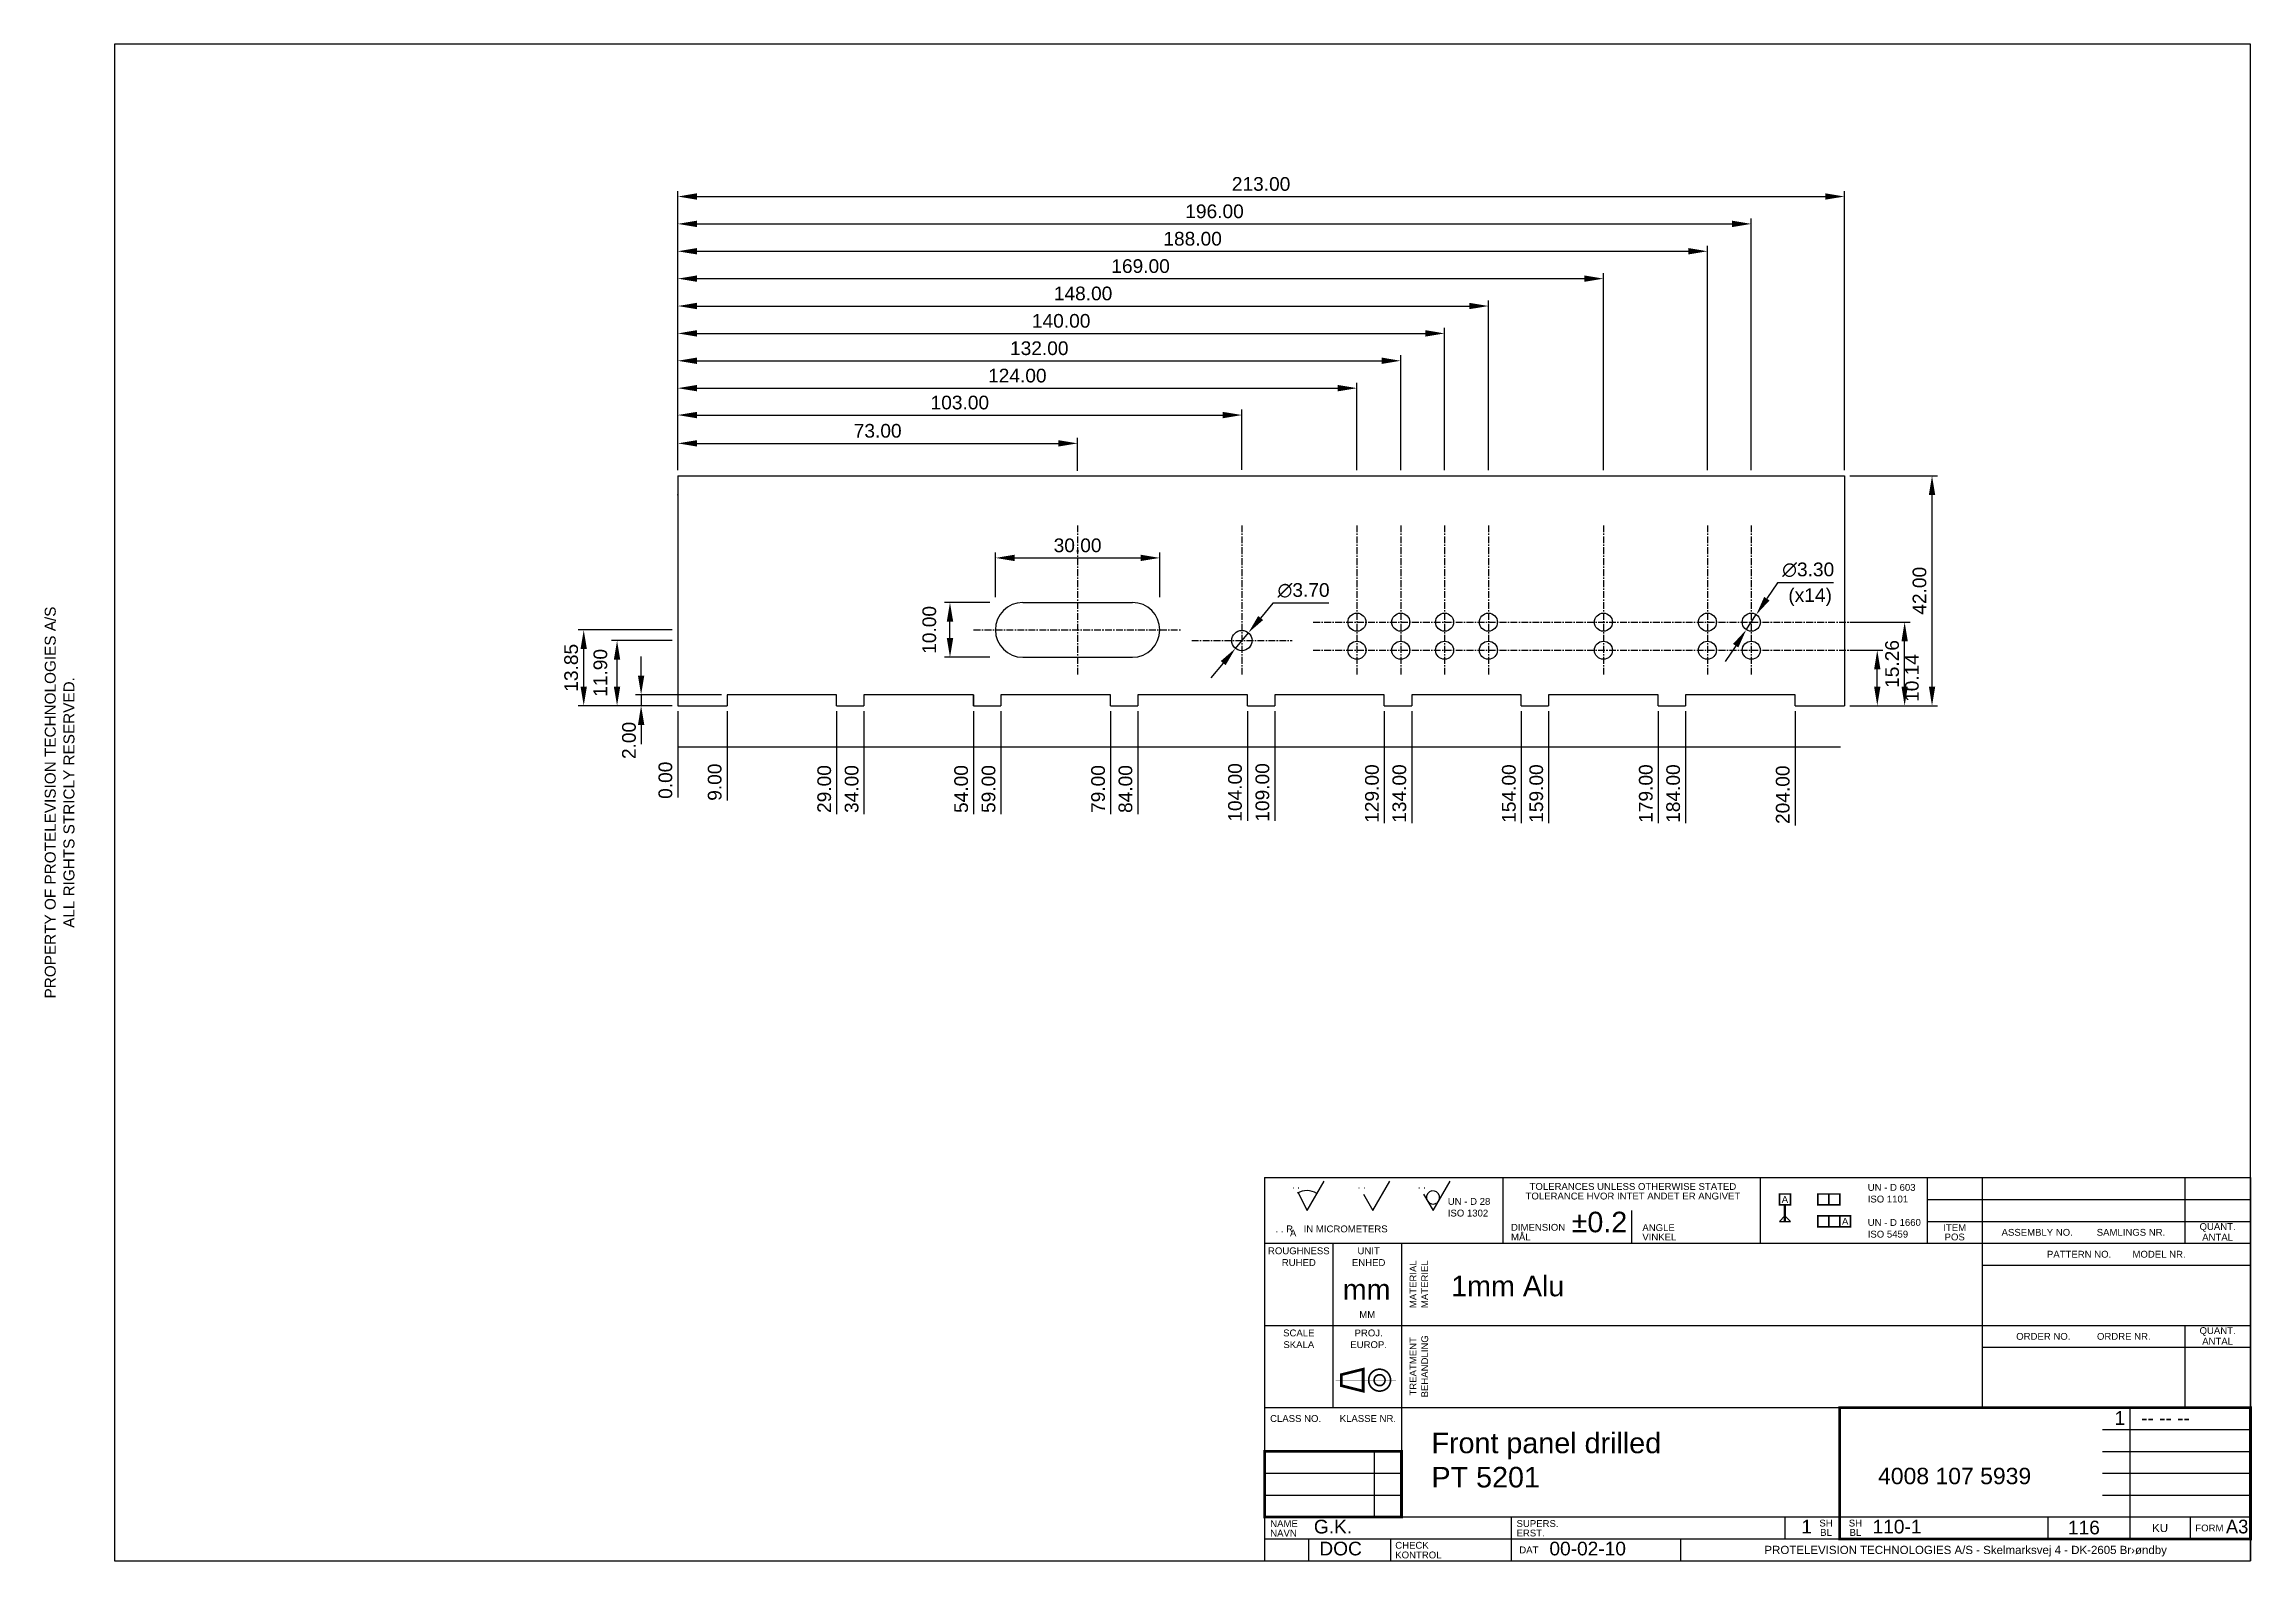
# Model space of a CAD drawing. Extents: x 7 to 410, y 10 to 287.
import ezdxf
from ezdxf.enums import TextEntityAlignment as Align

# ---------------------------------------------------------------- set-up
doc = ezdxf.new("R2010")
doc.units = 0
doc.header["$MEASUREMENT"] = 0
doc.linetypes.add('CENTER', pattern=[2, 1.25, -0.25, 0.25, -0.25])
doc.layers.add('110-2', color=10, linetype='CONTINUOUS')
doc.layers.add('110-2D', color=1, linetype='CONTINUOUS')
doc.styles.get("Standard").update_dxf_attribs({"font": ''})
doc.styles.add('TXT', font='TXT')
doc.styles.add('UV', font='')
doc.styles.get('Standard').set_extended_font_data('Arial')
doc.styles.get('UV').set_extended_font_data('Arial')
doc.dimstyles.new('NORMAL', dxfattribs={"dimtxt": 2.5, "dimasz": 3.5, "dimexe": 1, "dimexo": 1, "dimgap": 1, "dimtad": 2, "dimtih": 1, "dimtoh": 1, "dimzin": 0, "dimdsep": 46, "dimtxsty": 'Standard', "dimcen": 0.09, "dimadec": 0, "dimazin": 0, "dimtm": 0.2, "dimtfac": 1, "dimtix": 1, "dimtmove": 1, "dimatfit": 3, "dimfxl": 0, "dimtolj": 1, "dimtzin": 0, "dimarcsym": 0})
doc.dimstyles.new('TEKST_UDENFOR', dxfattribs={"dimtxt": 2.5, "dimasz": 3.5, "dimexe": 1, "dimexo": 1, "dimgap": 1, "dimtad": 1, "dimzin": 0, "dimdsep": 46, "dimtxsty": 'Standard', "dimcen": 0.09, "dimadec": 0, "dimazin": 0, "dimtm": 0.2, "dimtfac": 1, "dimtmove": 2, "dimatfit": 3, "dimfxl": 0, "dimtolj": 1, "dimtzin": 0, "dimarcsym": 0})

# ---------------------------------------------------------------- blocks, each defined once
blk = doc.blocks.new('*D23')
at = {"layer": '110-2D', "color": 0, "lineweight": -2}
for p, q in [((42.84, 217.02), (42.84, 253.02)), ((46.34, 252.02), (208.34, 252.02)), ((211.84, 217.02), (211.84, 253.02))]:
    blk.add_line(p, q, dxfattribs=at)
at = {"layer": '110-2D', "color": 0}
for points in [[(46.34, 252.61), (46.34, 251.44), (42.84, 252.02)], [(208.34, 252.61), (208.34, 251.44), (211.84, 252.02)]]:
    blk.add_solid(points, dxfattribs=at)
at = {"layer": '110-2D', "color": 0, "insert": (127.34, 254.3), "char_height": 2.5, "attachment_point": 5}
blk.add_mtext('\\A1;169.00', dxfattribs=at)
blk = doc.blocks.new('*D22')
at = {"layer": '110-2D', "color": 0, "lineweight": -2}
for p, q in [((42.84, 217.02), (42.84, 258.02)), ((230.84, 217.02), (230.84, 258.02)), ((46.34, 257.02), (227.34, 257.02))]:
    blk.add_line(p, q, dxfattribs=at)
at = {"layer": '110-2D', "color": 0}
for points in [[(46.34, 257.61), (46.34, 256.44), (42.84, 257.02)], [(227.34, 257.61), (227.34, 256.44), (230.84, 257.02)]]:
    blk.add_solid(points, dxfattribs=at)
at = {"layer": '110-2D', "color": 0, "insert": (136.84, 259.3), "char_height": 2.5, "attachment_point": 5}
blk.add_mtext('\\A1;188.00', dxfattribs=at)
blk = doc.blocks.new('*D21')
at = {"layer": '110-2D', "color": 0, "lineweight": -2}
for p, q in [((42.84, 217.02), (42.84, 263.02)), ((46.34, 262.02), (235.34, 262.02)), ((238.84, 217.02), (238.84, 263.02))]:
    blk.add_line(p, q, dxfattribs=at)
at = {"layer": '110-2D', "color": 0}
for points in [[(46.34, 262.61), (46.34, 261.44), (42.84, 262.02)], [(235.34, 262.61), (235.34, 261.44), (238.84, 262.02)]]:
    blk.add_solid(points, dxfattribs=at)
at = {"layer": '110-2D', "color": 0, "insert": (140.84, 264.3), "char_height": 2.5, "attachment_point": 5}
blk.add_mtext('\\A1;196.00', dxfattribs=at)
blk = doc.blocks.new('*D20')
at = {"layer": '110-2D', "color": 0, "lineweight": -2}
for p, q in [((42.84, 217.02), (42.84, 268.02)), ((46.34, 267.02), (252.34, 267.02)), ((255.84, 217.02), (255.84, 268.02))]:
    blk.add_line(p, q, dxfattribs=at)
at = {"layer": '110-2D', "color": 0}
for points in [[(46.34, 267.61), (46.34, 266.44), (42.84, 267.02)], [(252.34, 267.61), (252.34, 266.44), (255.84, 267.02)]]:
    blk.add_solid(points, dxfattribs=at)
at = {"layer": '110-2D', "color": 0, "insert": (149.34, 269.3), "char_height": 2.5, "attachment_point": 5}
blk.add_mtext('\\A1;213.00', dxfattribs=at)
blk = doc.blocks.new('*D32')
at = {"layer": '110-2D', "color": 0, "lineweight": -2}
for p, q in [((42.84, 217.02), (42.84, 222.94)), ((46.34, 221.94), (112.34, 221.94)), ((115.84, 216.94), (115.84, 222.94))]:
    blk.add_line(p, q, dxfattribs=at)
at = {"layer": '110-2D', "color": 0}
for points in [[(46.34, 222.52), (46.34, 221.36), (42.84, 221.94)], [(112.34, 222.52), (112.34, 221.36), (115.84, 221.94)]]:
    blk.add_solid(points, dxfattribs=at)
at = {"layer": '110-2D', "color": 0, "insert": (79.34, 224.22), "char_height": 2.5, "attachment_point": 5}
blk.add_mtext('\\A1;73.00', dxfattribs=at)
blk = doc.blocks.new('*D28')
at = {"layer": '110-2D', "color": 0, "lineweight": -2}
for p, q in [((42.84, 217.02), (42.84, 228.11)), ((46.34, 227.11), (142.34, 227.11)), ((145.84, 217.11), (145.84, 228.11))]:
    blk.add_line(p, q, dxfattribs=at)
at = {"layer": '110-2D', "color": 0}
for points in [[(46.34, 227.69), (46.34, 226.52), (42.84, 227.11)], [(142.34, 227.69), (142.34, 226.52), (145.84, 227.11)]]:
    blk.add_solid(points, dxfattribs=at)
at = {"layer": '110-2D', "color": 0, "insert": (94.34, 229.38), "char_height": 2.5, "attachment_point": 5}
blk.add_mtext('\\A1;103.00', dxfattribs=at)
blk = doc.blocks.new('*D27')
at = {"layer": '110-2D', "color": 0, "lineweight": -2}
for p, q in [((42.84, 217.02), (42.84, 233.02)), ((46.34, 232.02), (163.34, 232.02)), ((166.84, 217.02), (166.84, 233.02))]:
    blk.add_line(p, q, dxfattribs=at)
at = {"layer": '110-2D', "color": 0}
for points in [[(46.34, 232.61), (46.34, 231.44), (42.84, 232.02)], [(163.34, 232.61), (163.34, 231.44), (166.84, 232.02)]]:
    blk.add_solid(points, dxfattribs=at)
at = {"layer": '110-2D', "color": 0, "insert": (104.84, 234.3), "char_height": 2.5, "attachment_point": 5}
blk.add_mtext('\\A1;124.00', dxfattribs=at)
blk = doc.blocks.new('*D26')
at = {"layer": '110-2D', "color": 0, "lineweight": -2}
for p, q in [((42.84, 217.02), (42.84, 238.02)), ((174.84, 217.02), (174.84, 238.02)), ((46.34, 237.02), (171.34, 237.02))]:
    blk.add_line(p, q, dxfattribs=at)
at = {"layer": '110-2D', "color": 0}
for points in [[(46.34, 237.61), (46.34, 236.44), (42.84, 237.02)], [(171.34, 237.61), (171.34, 236.44), (174.84, 237.02)]]:
    blk.add_solid(points, dxfattribs=at)
at = {"layer": '110-2D', "color": 0, "insert": (108.84, 239.3), "char_height": 2.5, "attachment_point": 5}
blk.add_mtext('\\A1;132.00', dxfattribs=at)
blk = doc.blocks.new('*D25')
at = {"layer": '110-2D', "color": 0, "lineweight": -2}
for p, q in [((42.84, 217.02), (42.84, 243.02)), ((46.34, 242.02), (179.34, 242.02)), ((182.84, 217.02), (182.84, 243.02))]:
    blk.add_line(p, q, dxfattribs=at)
at = {"layer": '110-2D', "color": 0}
for points in [[(46.34, 242.61), (46.34, 241.44), (42.84, 242.02)], [(179.34, 242.61), (179.34, 241.44), (182.84, 242.02)]]:
    blk.add_solid(points, dxfattribs=at)
at = {"layer": '110-2D', "color": 0, "insert": (112.84, 244.3), "char_height": 2.5, "attachment_point": 5}
blk.add_mtext('\\A1;140.00', dxfattribs=at)
blk = doc.blocks.new('*D24')
at = {"layer": '110-2D', "color": 0, "lineweight": -2}
for p, q in [((42.84, 217.02), (42.84, 248.02)), ((46.34, 247.02), (187.34, 247.02)), ((190.84, 217.02), (190.84, 248.02))]:
    blk.add_line(p, q, dxfattribs=at)
at = {"layer": '110-2D', "color": 0}
for points in [[(46.34, 247.61), (46.34, 246.44), (42.84, 247.02)], [(187.34, 247.61), (187.34, 246.44), (190.84, 247.02)]]:
    blk.add_solid(points, dxfattribs=at)
at = {"layer": '110-2D', "color": 0, "insert": (116.84, 249.3), "char_height": 2.5, "attachment_point": 5}
blk.add_mtext('\\A1;148.00', dxfattribs=at)
blk = doc.blocks.new('*D30')
at = {"layer": '110-2D', "color": 0, "lineweight": -2}
for p, q in [((36.15, 179.52), (36.15, 183.02)), ((50.84, 176.02), (35.15, 176.02)), ((41.84, 174.02), (35.15, 174.02)), ((36.15, 176.02), (36.15, 174.02)), ((36.15, 170.52), (36.15, 167.02))]:
    blk.add_line(p, q, dxfattribs=at)
at = {"layer": '110-2D', "color": 0}
for points in [[(35.57, 179.52), (36.73, 179.52), (36.15, 176.02)], [(35.57, 170.52), (36.73, 170.52), (36.15, 174.02)]]:
    blk.add_solid(points, dxfattribs=at)
at = {"layer": '110-2D', "color": 0, "insert": (33.94, 167.68), "char_height": 2.5, "attachment_point": 5, "rotation": 90}
blk.add_mtext('\\A1;2.00', dxfattribs=at)
blk = doc.blocks.new('*D16')
at = {"layer": '110-2D', "color": 0, "lineweight": -2}
blk.add_line((42.84, 173.02), (42.84, 157.28), dxfattribs=at)
at = {"layer": '110-2D', "color": 0, "insert": (40.59, 160.41), "char_height": 2.5, "attachment_point": 5, "rotation": 90}
blk.add_mtext('\\A1;0.00', dxfattribs=at)
blk = doc.blocks.new('*D29')
at = {"layer": '110-2D', "color": 0, "lineweight": -2}
for p, q in [((41.84, 187.87), (24.67, 187.87)), ((25.67, 177.52), (25.67, 184.37)), ((41.84, 174.02), (24.67, 174.02))]:
    blk.add_line(p, q, dxfattribs=at)
at = {"layer": '110-2D', "color": 0}
for points in [[(25.09, 184.37), (26.25, 184.37), (25.67, 187.87)], [(25.09, 177.52), (26.25, 177.52), (25.67, 174.02)]]:
    blk.add_solid(points, dxfattribs=at)
at = {"layer": '110-2D', "color": 0, "insert": (23.39, 180.95), "char_height": 2.5, "attachment_point": 5, "rotation": 90}
blk.add_mtext('\\A1;13.85', dxfattribs=at)
blk = doc.blocks.new('*D31')
at = {"layer": '110-2D', "color": 0, "lineweight": -2}
for p, q in [((41.84, 185.92), (30.76, 185.92)), ((31.76, 177.52), (31.76, 182.42)), ((41.84, 174.02), (30.76, 174.02))]:
    blk.add_line(p, q, dxfattribs=at)
at = {"layer": '110-2D', "color": 0}
for points in [[(31.17, 182.42), (32.34, 182.42), (31.76, 185.92)], [(31.17, 177.52), (32.34, 177.52), (31.76, 174.02)]]:
    blk.add_solid(points, dxfattribs=at)
at = {"layer": '110-2D', "color": 0, "insert": (28.72, 180.02), "char_height": 2.5, "attachment_point": 5, "rotation": 90}
blk.add_mtext('\\A1;11.90', dxfattribs=at)
blk = doc.blocks.new('*D17')
at = {"layer": '110-2D', "color": 0, "lineweight": -2}
blk.add_line((51.84, 173.02), (51.84, 156.73), dxfattribs=at)
at = {"layer": '110-2D', "color": 0, "insert": (49.59, 160.06), "char_height": 2.5, "attachment_point": 5, "rotation": 90}
blk.add_mtext('\\A1;9.00', dxfattribs=at)
blk = doc.blocks.new('*D15')
at = {"layer": '110-2D', "color": 0, "lineweight": -2}
blk.add_line((76.84, 173.02), (76.84, 154.23), dxfattribs=at)
at = {"layer": '110-2D', "color": 0, "insert": (74.59, 158.81), "char_height": 2.5, "attachment_point": 5, "rotation": 90}
blk.add_mtext('\\A1;34.00', dxfattribs=at)
blk = doc.blocks.new('*D14')
at = {"layer": '110-2D', "color": 0, "lineweight": -2}
blk.add_line((71.84, 173.02), (71.84, 154.23), dxfattribs=at)
at = {"layer": '110-2D', "color": 0, "insert": (69.59, 158.81), "char_height": 2.5, "attachment_point": 5, "rotation": 90}
blk.add_mtext('\\A1;29.00', dxfattribs=at)
blk = doc.blocks.new('*D19')
at = {"layer": '110-2D', "color": 0, "lineweight": -2}
for p, q in [((151.49, 192.73), (149.26, 190.04)), ((161.7, 192.73), (151.49, 192.73)), ((144.66, 184.5), (147.02, 187.35)), ((142.42, 181.81), (140.19, 179.11))]:
    blk.add_line(p, q, dxfattribs=at)
at = {"layer": '110-2D', "color": 0}
for points in [[(148.81, 190.41), (149.71, 189.67), (147.02, 187.35)], [(141.98, 182.18), (142.87, 181.43), (144.66, 184.5)]]:
    blk.add_solid(points, dxfattribs=at)
at = {"layer": '110-2D', "color": 0, "insert": (157.1, 195.08), "char_height": 2.5, "attachment_point": 5}
blk.add_mtext('\\A1;∅3.70', dxfattribs=at)
blk = doc.blocks.new('*D7')
at = {"layer": '110-2D', "color": 0, "lineweight": -2}
blk.add_line((146.84, 173.02), (146.84, 152.98), dxfattribs=at)
at = {"layer": '110-2D', "color": 0, "insert": (144.59, 158.19), "char_height": 2.5, "attachment_point": 5, "rotation": 90}
blk.add_mtext('\\A1;104.00', dxfattribs=at)
blk = doc.blocks.new('*D36')
at = {"layer": '110-2D', "color": 0, "lineweight": -2}
for p, q in [((100.84, 193.87), (100.84, 202.02)), ((130.84, 193.87), (130.84, 202.02)), ((104.34, 201.02), (127.34, 201.02))]:
    blk.add_line(p, q, dxfattribs=at)
at = {"layer": '110-2D', "color": 0}
for points in [[(104.34, 201.6), (104.34, 200.44), (100.84, 201.02)], [(127.34, 201.6), (127.34, 200.44), (130.84, 201.02)]]:
    blk.add_solid(points, dxfattribs=at)
at = {"layer": '110-2D', "color": 0, "insert": (115.84, 203.3), "char_height": 2.5, "attachment_point": 5}
blk.add_mtext('\\A1;30.00', dxfattribs=at)
blk = doc.blocks.new('*D11')
at = {"layer": '110-2D', "color": 0, "lineweight": -2}
blk.add_line((96.84, 173.02), (96.84, 154.23), dxfattribs=at)
at = {"layer": '110-2D', "color": 0, "insert": (94.59, 158.81), "char_height": 2.5, "attachment_point": 5, "rotation": 90}
blk.add_mtext('\\A1;54.00', dxfattribs=at)
blk = doc.blocks.new('*D10')
at = {"layer": '110-2D', "color": 0, "lineweight": -2}
blk.add_line((101.84, 173.02), (101.84, 154.23), dxfattribs=at)
at = {"layer": '110-2D', "color": 0, "insert": (99.59, 158.81), "char_height": 2.5, "attachment_point": 5, "rotation": 90}
blk.add_mtext('\\A1;59.00', dxfattribs=at)
blk = doc.blocks.new('*D37')
at = {"layer": '110-2D', "color": 0, "lineweight": -2}
for p, q in [((99.84, 192.87), (91.54, 192.87)), ((92.54, 186.37), (92.54, 189.37)), ((99.84, 182.87), (91.54, 182.87))]:
    blk.add_line(p, q, dxfattribs=at)
at = {"layer": '110-2D', "color": 0}
for points in [[(91.96, 189.37), (93.13, 189.37), (92.54, 192.87)], [(91.96, 186.37), (93.13, 186.37), (92.54, 182.87)]]:
    blk.add_solid(points, dxfattribs=at)
at = {"layer": '110-2D', "color": 0, "insert": (88.77, 187.87), "char_height": 2.5, "attachment_point": 5, "rotation": 90}
blk.add_mtext('\\A1;10.00', dxfattribs=at)
blk = doc.blocks.new('*D9')
at = {"layer": '110-2D', "color": 0, "lineweight": -2}
blk.add_line((121.84, 173.02), (121.84, 154.23), dxfattribs=at)
at = {"layer": '110-2D', "color": 0, "insert": (119.59, 158.81), "char_height": 2.5, "attachment_point": 5, "rotation": 90}
blk.add_mtext('\\A1;79.00', dxfattribs=at)
blk = doc.blocks.new('*D8')
at = {"layer": '110-2D', "color": 0, "lineweight": -2}
blk.add_line((126.84, 173.02), (126.84, 154.23), dxfattribs=at)
at = {"layer": '110-2D', "color": 0, "insert": (124.59, 158.81), "char_height": 2.5, "attachment_point": 5, "rotation": 90}
blk.add_mtext('\\A1;84.00', dxfattribs=at)
blk = doc.blocks.new('*D13')
at = {"layer": '110-2D', "color": 0, "lineweight": -2}
blk.add_line((171.84, 173.02), (171.84, 152.56), dxfattribs=at)
at = {"layer": '110-2D', "color": 0, "insert": (169.59, 157.98), "char_height": 2.5, "attachment_point": 5, "rotation": 90}
blk.add_mtext('\\A1;129.00', dxfattribs=at)
blk = doc.blocks.new('*D12')
at = {"layer": '110-2D', "color": 0, "lineweight": -2}
blk.add_line((176.84, 173.02), (176.84, 152.56), dxfattribs=at)
at = {"layer": '110-2D', "color": 0, "insert": (174.59, 157.98), "char_height": 2.5, "attachment_point": 5, "rotation": 90}
blk.add_mtext('\\A1;134.00', dxfattribs=at)
blk = doc.blocks.new('*D6')
at = {"layer": '110-2D', "color": 0, "lineweight": -2}
blk.add_line((151.84, 173.02), (151.84, 152.98), dxfattribs=at)
at = {"layer": '110-2D', "color": 0, "insert": (149.59, 158.19), "char_height": 2.5, "attachment_point": 5, "rotation": 90}
blk.add_mtext('\\A1;109.00', dxfattribs=at)
blk = doc.blocks.new('*D5')
at = {"layer": '110-2D', "color": 0, "lineweight": -2}
blk.add_line((196.84, 173.02), (196.84, 152.56), dxfattribs=at)
at = {"layer": '110-2D', "color": 0, "insert": (194.59, 157.98), "char_height": 2.5, "attachment_point": 5, "rotation": 90}
blk.add_mtext('\\A1;154.00', dxfattribs=at)
blk = doc.blocks.new('*D4')
at = {"layer": '110-2D', "color": 0, "lineweight": -2}
blk.add_line((201.84, 173.02), (201.84, 152.56), dxfattribs=at)
at = {"layer": '110-2D', "color": 0, "insert": (199.59, 157.98), "char_height": 2.5, "attachment_point": 5, "rotation": 90}
blk.add_mtext('\\A1;159.00', dxfattribs=at)
blk = doc.blocks.new('*D33')
at = {"layer": '110-2D', "color": 0, "lineweight": -2}
for p, q in [((256.84, 216.02), (272.84, 216.02)), ((271.84, 177.52), (271.84, 212.52)), ((256.84, 174.02), (272.84, 174.02))]:
    blk.add_line(p, q, dxfattribs=at)
at = {"layer": '110-2D', "color": 0}
for points in [[(271.26, 212.52), (272.42, 212.52), (271.84, 216.02)], [(271.26, 177.52), (272.42, 177.52), (271.84, 174.02)]]:
    blk.add_solid(points, dxfattribs=at)
at = {"layer": '110-2D', "color": 0, "insert": (269.56, 195.02), "char_height": 2.5, "attachment_point": 5, "rotation": 90}
blk.add_mtext('\\A1;42.00', dxfattribs=at)
blk = doc.blocks.new('*D18')
at = {"layer": '110-2D', "color": 0, "lineweight": -2}
for p, q in [((243.62, 196.49), (241.69, 193.58)), ((253.83, 196.49), (243.62, 196.49)), ((237.93, 187.91), (239.75, 190.66)), ((235.99, 184.99), (234.06, 182.08))]:
    blk.add_line(p, q, dxfattribs=at)
at = {"layer": '110-2D', "color": 0}
for points in [[(241.2, 193.9), (242.17, 193.25), (239.75, 190.66)], [(235.51, 185.31), (236.48, 184.67), (237.93, 187.91)]]:
    blk.add_solid(points, dxfattribs=at)
at = {"layer": '110-2D', "color": 0, "insert": (249.23, 198.84), "char_height": 2.5, "attachment_point": 5}
blk.add_mtext('\\A1;∅3.30', dxfattribs=at)
blk = doc.blocks.new('*D1')
at = {"layer": '110-2D', "color": 0, "lineweight": -2}
blk.add_line((246.84, 173.02), (246.84, 152.15), dxfattribs=at)
at = {"layer": '110-2D', "color": 0, "insert": (244.59, 157.77), "char_height": 2.5, "attachment_point": 5, "rotation": 90}
blk.add_mtext('\\A1;204.00', dxfattribs=at)
blk = doc.blocks.new('*D3')
at = {"layer": '110-2D', "color": 0, "lineweight": -2}
blk.add_line((221.84, 173.02), (221.84, 152.56), dxfattribs=at)
at = {"layer": '110-2D', "color": 0, "insert": (219.59, 157.98), "char_height": 2.5, "attachment_point": 5, "rotation": 90}
blk.add_mtext('\\A1;179.00', dxfattribs=at)
blk = doc.blocks.new('*D2')
at = {"layer": '110-2D', "color": 0, "lineweight": -2}
blk.add_line((226.84, 173.02), (226.84, 152.56), dxfattribs=at)
at = {"layer": '110-2D', "color": 0, "insert": (224.59, 157.98), "char_height": 2.5, "attachment_point": 5, "rotation": 90}
blk.add_mtext('\\A1;184.00', dxfattribs=at)
blk = doc.blocks.new('*D35')
at = {"layer": '110-2D', "color": 0, "lineweight": -2}
for p, q in [((256.84, 184.16), (262.84, 184.16)), ((261.84, 177.52), (261.84, 180.66)), ((256.84, 174.02), (262.84, 174.02))]:
    blk.add_line(p, q, dxfattribs=at)
at = {"layer": '110-2D', "color": 0}
for points in [[(261.26, 180.66), (262.42, 180.66), (261.84, 184.16)], [(261.26, 177.52), (262.42, 177.52), (261.84, 174.02)]]:
    blk.add_solid(points, dxfattribs=at)
at = {"layer": '110-2D', "color": 0, "insert": (268.17, 179.09), "char_height": 2.5, "attachment_point": 5, "rotation": 90}
blk.add_mtext('\\A1;10.14', dxfattribs=at)
blk = doc.blocks.new('*D34')
at = {"layer": '110-2D', "color": 0, "lineweight": -2}
for p, q in [((256.84, 189.28), (267.84, 189.28)), ((266.84, 177.52), (266.84, 185.78)), ((256.84, 174.02), (267.84, 174.02))]:
    blk.add_line(p, q, dxfattribs=at)
at = {"layer": '110-2D', "color": 0}
for points in [[(266.26, 185.78), (267.42, 185.78), (266.84, 189.28)], [(266.26, 177.52), (267.42, 177.52), (266.84, 174.02)]]:
    blk.add_solid(points, dxfattribs=at)
at = {"layer": '110-2D', "color": 0, "insert": (264.56, 181.65), "char_height": 2.5, "attachment_point": 5, "rotation": 90}
blk.add_mtext('\\A1;15.26', dxfattribs=at)
blk = doc.blocks.new('110-1D')
at = {"layer": '110-2D', "color": 3, "linetype": 'Continuous'}
for p, q in [((42.841, 216.024), (255.841, 216.024)), ((42.841, 216.024), (42.841, 174.024)), ((255.841, 216.024), (255.841, 174.024)), ((42.841, 176.024), (42.841, 174.024)), ((42.841, 174.024), (51.841, 174.024)), ((71.841, 176.024), (51.841, 176.024)), ((51.841, 176.024), (51.841, 174.024)), ((71.841, 174.024), (71.841, 176.024)), ((71.841, 174.024), (76.841, 174.024)), ((96.841, 176.024), (76.841, 176.024)), ((76.841, 176.024), (76.841, 174.024)), ((96.841, 176.024), (96.841, 174.024)), ((96.841, 174.024), (101.841, 174.024)), ((121.841, 174.024), (126.841, 174.024)), ((146.841, 174.024), (151.841, 174.024)), ((171.841, 174.024), (176.841, 174.024)), ((196.841, 174.024), (201.841, 174.024)), ((221.841, 174.024), (226.841, 174.024)), ((246.841, 174.024), (255.841, 174.024))]:
    blk.add_line(p, q, dxfattribs=at)
at = {"layer": '110-2D'}
blk.add_line((42.841, 166.524), (255.144, 166.524), dxfattribs=at)
at = {"layer": '110-2D', "linetype": 'CENTER'}
for points in [[(115.841, 206.954), (115.841, 179.634)], [(145.841, 206.954), (145.841, 179.634)], [(166.841, 206.954), (166.841, 179.634)], [(174.841, 206.954), (174.841, 179.634)], [(182.841, 206.954), (182.841, 179.634)], [(190.841, 206.954), (190.841, 179.634)], [(211.841, 206.954), (211.841, 179.634)], [(230.841, 206.954), (230.841, 179.634)], [(238.841, 206.954), (238.841, 179.634)], [(96.857, 187.874), (134.826, 187.874)], [(136.68, 185.924), (155.003, 185.924)], [(158.872, 189.284), (262.712, 189.284)], [(158.872, 184.164), (262.712, 184.164)]]:
    blk.add_lwpolyline(points, dxfattribs=at)
at = {"layer": '110-2D', "color": 3, "linetype": 'Continuous'}
for points in [[(105.841, 192.874), (125.841, 192.874)], [(105.841, 182.874), (125.841, 182.874)], [(96.841, 174.024), (96.841, 176.024), (76.841, 176.024), (76.841, 174.024)], [(121.841, 174.024), (121.841, 176.024), (101.841, 176.024), (101.841, 174.024)], [(146.841, 174.024), (146.841, 176.024), (126.841, 176.024), (126.841, 174.024)], [(171.841, 174.024), (171.841, 176.024), (151.841, 176.024), (151.841, 174.024)], [(196.841, 174.024), (196.841, 176.024), (176.841, 176.024), (176.841, 174.024)], [(221.841, 174.024), (221.841, 176.024), (201.841, 176.024), (201.841, 174.024)], [(246.841, 174.024), (246.841, 176.024), (226.841, 176.024), (226.841, 174.024)]]:
    blk.add_lwpolyline(points, dxfattribs=at)
at = {"layer": '110-2D', "color": 3}
for centre in [(166.841, 189.284), (174.841, 189.284), (182.841, 189.284), (190.841, 189.284), (211.841, 189.284), (230.841, 189.284), (238.841, 189.284), (166.841, 184.164), (174.841, 184.164), (182.841, 184.164), (190.841, 184.164), (211.841, 184.164), (230.841, 184.164), (238.841, 184.164)]:
    blk.add_circle(centre, 1.65, dxfattribs=at)
at = {"layer": '110-2D', "color": 3, "linetype": 'Continuous'}
blk.add_circle((145.841, 185.924), 1.85, dxfattribs=at)
at = {"layer": '110-2D', "color": 3}
for centre, start, end in [((105.841, 187.874), 90, 270), ((125.841, 187.874), 270, 90)]:
    blk.add_arc(centre, 5, start, end, dxfattribs=at)
at = {"layer": '110-2D', "color": 3, "linetype": 'Continuous'}
blk.add_point((42.841, 212.524), dxfattribs=at)
blk.add_point((42.841, 212.524), dxfattribs=at)
blk.add_point((42.841, 212.524), dxfattribs=at)
blk.add_point((42.841, 212.524), dxfattribs=at)
blk.add_point((42.841, 212.524), dxfattribs=at)
blk.add_point((42.841, 212.524), dxfattribs=at)
at = {"layer": '110-2D', "insert": (245.609, 195.474), "char_height": 2.5, "width": 10.75, "attachment_point": 1}
blk.add_mtext('(x14)', dxfattribs=at)
at = {"layer": '110-2D'}
for base, p1, p2, angle, picture, middle in [((255.841, 267.024), (42.841, 216.024), (255.841, 216.024), 180, '*D20', (149.341, 269.302)), ((238.841, 262.024), (42.841, 216.024), (238.841, 216.024), 180, '*D21', (140.841, 264.301)), ((230.841, 257.024), (42.841, 216.024), (230.841, 216.024), 180, '*D22', (136.841, 259.301)), ((211.841, 252.024), (42.841, 216.024), (211.841, 216.024), 180, '*D23', (127.341, 254.301)), ((190.841, 247.024), (42.841, 216.024), (190.841, 216.024), 180, '*D24', (116.841, 249.301)), ((182.841, 242.024), (42.841, 216.024), (182.841, 216.024), 180, '*D25', (112.841, 244.301)), ((174.841, 237.024), (42.841, 216.024), (174.841, 216.024), 180, '*D26', (108.841, 239.302)), ((166.841, 232.024), (42.841, 216.024), (166.841, 216.024), 180, '*D27', (104.841, 234.301)), ((145.841, 227.108), (42.841, 216.024), (145.841, 216.108), 180, '*D28', (94.341, 229.385)), ((115.841, 221.941), (42.841, 216.024), (115.841, 215.941), 180, '*D32', (79.341, 224.218)), ((271.841, 216.024), (255.841, 174.024), (255.841, 216.024), 90, '*D33', (269.565, 195.024)), ((92.544, 192.874), (100.841, 182.874), (100.841, 192.874), 90, '*D37', (88.767, 187.874)), ((25.671, 187.874), (42.841, 174.024), (42.841, 187.874), 90, '*D29', (23.394, 180.949)), ((266.841, 189.284), (255.841, 174.024), (255.841, 189.284), 90, '*D34', (264.565, 181.654)), ((261.841, 184.164), (255.841, 174.024), (255.841, 184.164), 90, '*D35', (268.171, 179.094))]:
    dim = blk.add_linear_dim(base=base, p1=p1, p2=p2, angle=angle, dimstyle='TEKST_UDENFOR', dxfattribs=at)
    dim.commit()
    dim.dimension.update_dxf_attribs({"geometry": picture, "text_midpoint": middle})
dim = blk.add_linear_dim(base=(130.841, 201.02), p1=(100.841, 192.874), p2=(130.841, 192.874), dimstyle='TEKST_UDENFOR', dxfattribs=at)
dim.commit()
dim.dimension.update_dxf_attribs({"geometry": '*D36', "text_midpoint": (115.841, 203.298)})
for p1, p2, picture, middle in [((237.929, 187.909), (239.753, 190.659), '*D18', (249.225, 198.839)), ((144.66, 184.501), (147.023, 187.348), '*D19', (157.096, 195.081))]:
    dim = blk.add_diameter_dim_2p(p1=p1, p2=p2, dimstyle='NORMAL', dxfattribs=at)
    dim.commit()
    dim.dimension.update_dxf_attribs({"geometry": picture, "text_midpoint": middle})
for base, p1, p2, picture, middle in [((31.756, 185.924), (42.841, 174.024), (42.841, 185.924), '*D31', (28.718, 180.024)), ((36.15, 174.024), (51.841, 176.024), (42.841, 174.024), '*D30', (33.935, 167.676))]:
    dim = blk.add_linear_dim(base=base, p1=p1, p2=p2, angle=90, dimstyle='TEKST_UDENFOR', dxfattribs=at)
    dim.commit()
    dim.dimension.update_dxf_attribs({"geometry": picture, "text_midpoint": middle, "dimtype": 128})
for feature_location, offset, origin, picture, middle in [((42.841357419, 174.024236228), (0, -9.490336671), (42.841357419, 174.024236228), '*D16', (40.591357419, 160.408899556)), ((51.841, 174.024), (0, -9.628), (42.841, 174.024), '*D17', (49.591, 160.063)), ((76.841, 174.024), (0, -9.628), (42.841, 174.024), '*D15', (74.591, 158.813)), ((71.841, 174.024), (0, -9.628), (42.841, 174.024), '*D14', (69.591, 158.813)), ((146.841, 174.024), (0, -9.628), (42.841, 174.024), '*D7', (144.591, 158.188)), ((96.841, 174.024), (0, -9.628), (42.841, 173.024), '*D11', (94.591, 158.813)), ((101.841, 174.024), (0, -9.628), (42.841, 173.024), '*D10', (99.591, 158.813)), ((121.841, 174.024), (0, -9.628), (42.841, 173.024), '*D9', (119.591, 158.813)), ((126.841, 174.024), (0, -9.628), (42.841, 173.024), '*D8', (124.591, 158.813)), ((171.841, 174.024), (0, -9.628), (42.841, 174.024), '*D13', (169.591, 157.98)), ((176.841, 174.024), (0, -9.628), (42.841, 174.024), '*D12', (174.591, 157.98)), ((151.841, 174.024), (0, -9.628), (42.841, 174.024), '*D6', (149.591, 158.188)), ((196.841, 174.024), (0, -9.628), (42.841, 174.024), '*D5', (194.591, 157.98)), ((201.841, 174.024), (0, -9.628), (42.841, 174.024), '*D4', (199.591, 157.98)), ((246.841, 174.024), (0, -9.628), (42.841, 174.024), '*D1', (244.591, 157.771)), ((221.841, 174.024), (0, -9.628), (42.841, 174.024), '*D3', (219.591, 157.98)), ((226.841, 174.024), (0, -9.628), (42.841, 174.024), '*D2', (224.591, 157.98))]:
    dim = blk.add_ordinate_dim(feature_location=feature_location, offset=offset, dtype=1, origin=origin, dimstyle='TEKST_UDENFOR', dxfattribs=at)
    dim.commit()
    dim.dimension.update_dxf_attribs({"geometry": picture, "text_midpoint": middle})

msp = doc.modelspace()

# ---------------------------------------------------------------- linework, layer by layer
at = {"layer": '110-2'}
for p, q in [((410, 287), (20, 287)), ((20, 287), (20, 10)), ((410, 10), (410, 287)), ((255, 67), (255, 50)), ((275, 18), (275, 14)), ((253, 14), (253, 10)), ((20, 10), (410, 10))]:
    msp.add_line(p, q, dxfattribs=at)
for points in [[(230, 80), (410, 80)], [(230, 80), (230, 10)], [(236.15, 77.23), (237.75, 74), (240.87, 79.37)], [(248.04, 76.97), (249.75, 74), (252.87, 79.37)], [(259.04, 76.97), (260.75, 74), (263.87, 79.37)], [(273.5, 80), (273.5, 68)], [(320.5, 80), (320.5, 68)], [(351, 80), (351, 68)], [(361, 80), (361, 38)], [(398, 80), (398, 68)], [(410, 80), (410, 10)], [(297, 74), (297, 68)], [(351, 76), (410, 76)], [(351, 72), (410, 72)], [(230, 68), (410, 68)], [(242.5, 38), (242.5, 68)], [(255, 68), (255, 18)], [(361.09, 64.01), (410.09, 64.01)], [(230, 53), (410, 53)], [(398, 53), (398, 38)], [(361, 49), (410, 49)], [(230, 38), (410, 38)], [(388, 38), (388, 14)], [(383, 34), (410, 34)], [(250, 30), (250, 18)], [(383, 30), (410, 30)], [(230, 26), (255, 26)], [(383, 26), (410, 26)], [(230, 22), (255, 22)], [(383, 22), (410, 22)], [(410, 18), (230, 18)], [(275, 18), (275, 10)], [(325, 18), (325, 14)], [(335, 18), (335, 14)], [(373, 18), (373, 14)], [(399, 18), (399, 14)], [(230, 14), (410, 14)], [(238, 14), (238, 10)], [(253, 14), (253, 10)], [(306, 10), (306, 14)], [(230, 10), (410, 10)]]:
    msp.add_lwpolyline(points, dxfattribs=at)
for points, const_width in [([(324, 77), (326, 77), (326, 75), (324, 75)], 0.3), ([(331, 75), (333, 75), (333, 77), (331, 77)], 0.3), ([(333, 75), (335, 75), (335, 77), (333, 77)], 0.3), ([(331, 71), (333, 71), (333, 73), (331, 73)], 0.3), ([(333, 71), (335, 71), (335, 73), (333, 73)], 0.3), ([(335, 73), (337, 73), (337, 71), (335, 71)], 0.3), ([(335, 14), (410, 14), (410, 38), (335, 38)], 0.5)]:
    msp.add_lwpolyline(points, close=True, dxfattribs=dict(at, const_width=const_width))
msp.add_lwpolyline([(324, 72), (326, 72), (325, 73)], close=True, dxfattribs=at)
for points, const_width in [([(325, 75), (325, 72)], 0.4), ([(244, 42), (248, 41), (248, 45), (244, 44), (244, 42)], 0.5), ([(230, 18), (255, 18), (255, 30), (230, 30), (230, 18)], 0.5)]:
    msp.add_lwpolyline(points, dxfattribs=dict(at, const_width=const_width))
at = {"layer": '110-2', "color": 13, "const_width": 0.3}
for points in [[(249, 43, 1), (253, 43, 1)], [(250, 43, 1), (252, 43, 1)]]:
    msp.add_lwpolyline(points, format="xyb", close=True, dxfattribs=at)
at = {"layer": '110-2', "color": 2, "linetype": 'CENTER', "const_width": 0.02}
for points in [[(251, 46), (251, 40)], [(243, 43), (254, 43)]]:
    msp.add_lwpolyline(points, dxfattribs=at)
at = {"layer": '110-2'}
for centre, radius, start, end in [((237.75, 74), 3.61, 59.8382, 119.8382), ((260.76, 76.36), 1.21, 306.4848, 299.2477)]:
    msp.add_arc(centre, radius, start, end, dxfattribs=at)

# ---------------------------------------------------------------- block references
msp.add_blockref('110-1D', (80.02, -7.85), dxfattribs=at)

# ---------------------------------------------------------------- texts
for s, p in [('PROPERTY OF PROTELEVISION TECHNOLOGIES A/S', (9.29, 148.5)), ('ALL RIGHTS STRICLY RESERVED.', (12.71, 148.5))]:
    msp.add_text(s, height=2, rotation=90, dxfattribs=at).set_placement(p, align=Align.CENTER)
at = {"layer": '110-2', "style": 'UV'}
for s, p in [('. .', (235, 78)), ('. .', (247, 78)), ('. .', (258, 78)), ('UN - D 603', (340.12, 77.58)), ('ISO 1101', (340.12, 75.45)), ('UN - D 28', (263.45, 75.02)), ('ISO 1302 ', (263.45, 72.89)), ('. . R    IN MICROMETERS', (232, 70)), ('A', (234.63, 69.24)), ('DIMENSION', (274.99, 70.29)), ('MÅL', (274.99, 68.52)), ('ANGLE', (298.97, 70.23)), ('VINKEL', (298.97, 68.52)), ('UN - D 1660', (340.12, 71.18)), ('ISO 5459', (340.12, 69.04)), ('NAME', (231.03, 16.18)), ('SUPERS.', (276, 16.19)), ('NAVN', (231.03, 14.44)), ('CHECK', (253.86, 12.22)), ('ERST.', (276, 14.46)), ('KONTROL', (253.86, 10.45))]:
    msp.add_text(s, height=1.25, dxfattribs=at).set_placement(p)
for s, p in [('TOLERANCE HVOR INTET ANDET ER ANGIVET', (297.25, 76)), ('TOLERANCES UNLESS OTHERWISE STATED', (297.25, 77.75)), ('ROUGHNESS', (236.25, 66)), ('RUHED', (236.25, 63.86)), ('ENHED', (249, 63.86)), ('UNIT', (249, 66)), ('MM', (248.75, 54.37)), ('SCALE', (236.25, 51)), ('SKALA', (236.25, 48.86)), ('EUROP.', (249, 48.86)), ('PROJ.', (249, 51))]:
    msp.add_text(s, height=1.25, dxfattribs=at).set_placement(p, align=Align.CENTER)
for s, height, p in [('A', 1.25, (325, 76)), ('A', 1.25, (336, 72)), ('ITEM', 1.25, (356, 70.85)), ('POS', 1.25, (356, 69.15)), ('ASSEMBLY NO.         SAMLINGS NR.', 1.25, (379.5, 70)), ('QUANT.', 1.25, (404, 70.89)), ('ANTAL', 1.25, (404, 69.11)), ('PATTERN NO.        MODEL NR.', 1.25, (385.5, 66)), ('QUANT.', 1.25, (404, 51.89)), ('ORDER NO.          ORDRE NR.', 1.25, (379.5, 51)), ('ANTAL', 1.25, (404, 50.11)), ('CLASS NO.       KLASSE NR.', 1.25, (242.5, 36)), ('SH', 1.25, (332.5, 16.9)), ('SH', 1.25, (337.87, 16.9)), ('KU', 1.5, (393.5, 16)), ('FORM', 1.25, (402.5, 16)), ('DAT', 1.25, (278.25, 12)), ('BL', 1.25, (332.5, 15.19)), ('BL', 1.25, (337.87, 15.19))]:
    msp.add_text(s, height=height, dxfattribs=at).set_placement(p, align=Align.MIDDLE)
at = {"layer": '110-2'}
for s, p in [('±0.2', (286.06, 70.01)), ('mm', (244.27, 57.68)), ('1mm Alu', (264.06, 58.32)), ('Front panel drilled', (260.47, 29.66)), ('PT 5201', (260.47, 23.41))]:
    msp.add_text(s, height=3.75, dxfattribs=at).set_placement(p)
at = {"layer": '110-2', "style": 'UV'}
for s, p in [('MATERIAL', (257.11, 60.53)), ('MATERIEL', (259.24, 60.53)), ('TREATMENT', (257.11, 45.53)), ('BEHANDLING', (259.24, 45.53))]:
    msp.add_text(s, height=1.25, rotation=90, dxfattribs=at).set_placement(p, align=Align.MIDDLE)
at = {"layer": '110-2', "color": 14}
for s, height, p in [('1   -- -- --', 2.5, (385.17, 34.84)), ('4008 107 5939', 3, (342, 24)), ('G.K.', 2.5, (239, 15)), ('1', 2.5, (328, 15)), ('110-1', 2.5, (341, 15)), ('116', 2.5, (376.67, 14.84)), ('DOC', 2.5, (240, 11)), ('00-02-10', 2.5, (282, 11))]:
    msp.add_text(s, height=height, dxfattribs=at).set_placement(p)
at = {"layer": '110-2', "color": 14, "style": 'TXT'}
msp.add_text('A3', height=2.5, dxfattribs=at).set_placement((405.52, 15.02))
at = {"layer": '110-2', "color": 10, "style": 'UV'}
msp.add_text('PROTELEVISION TECHNOLOGIES A/S - Skelmarksvej 4 - DK-2605 Br›øndby', height=1.5, dxfattribs=at).set_placement((358, 11.81), align=Align.MIDDLE)

doc.saveas('drawing.dxf')
